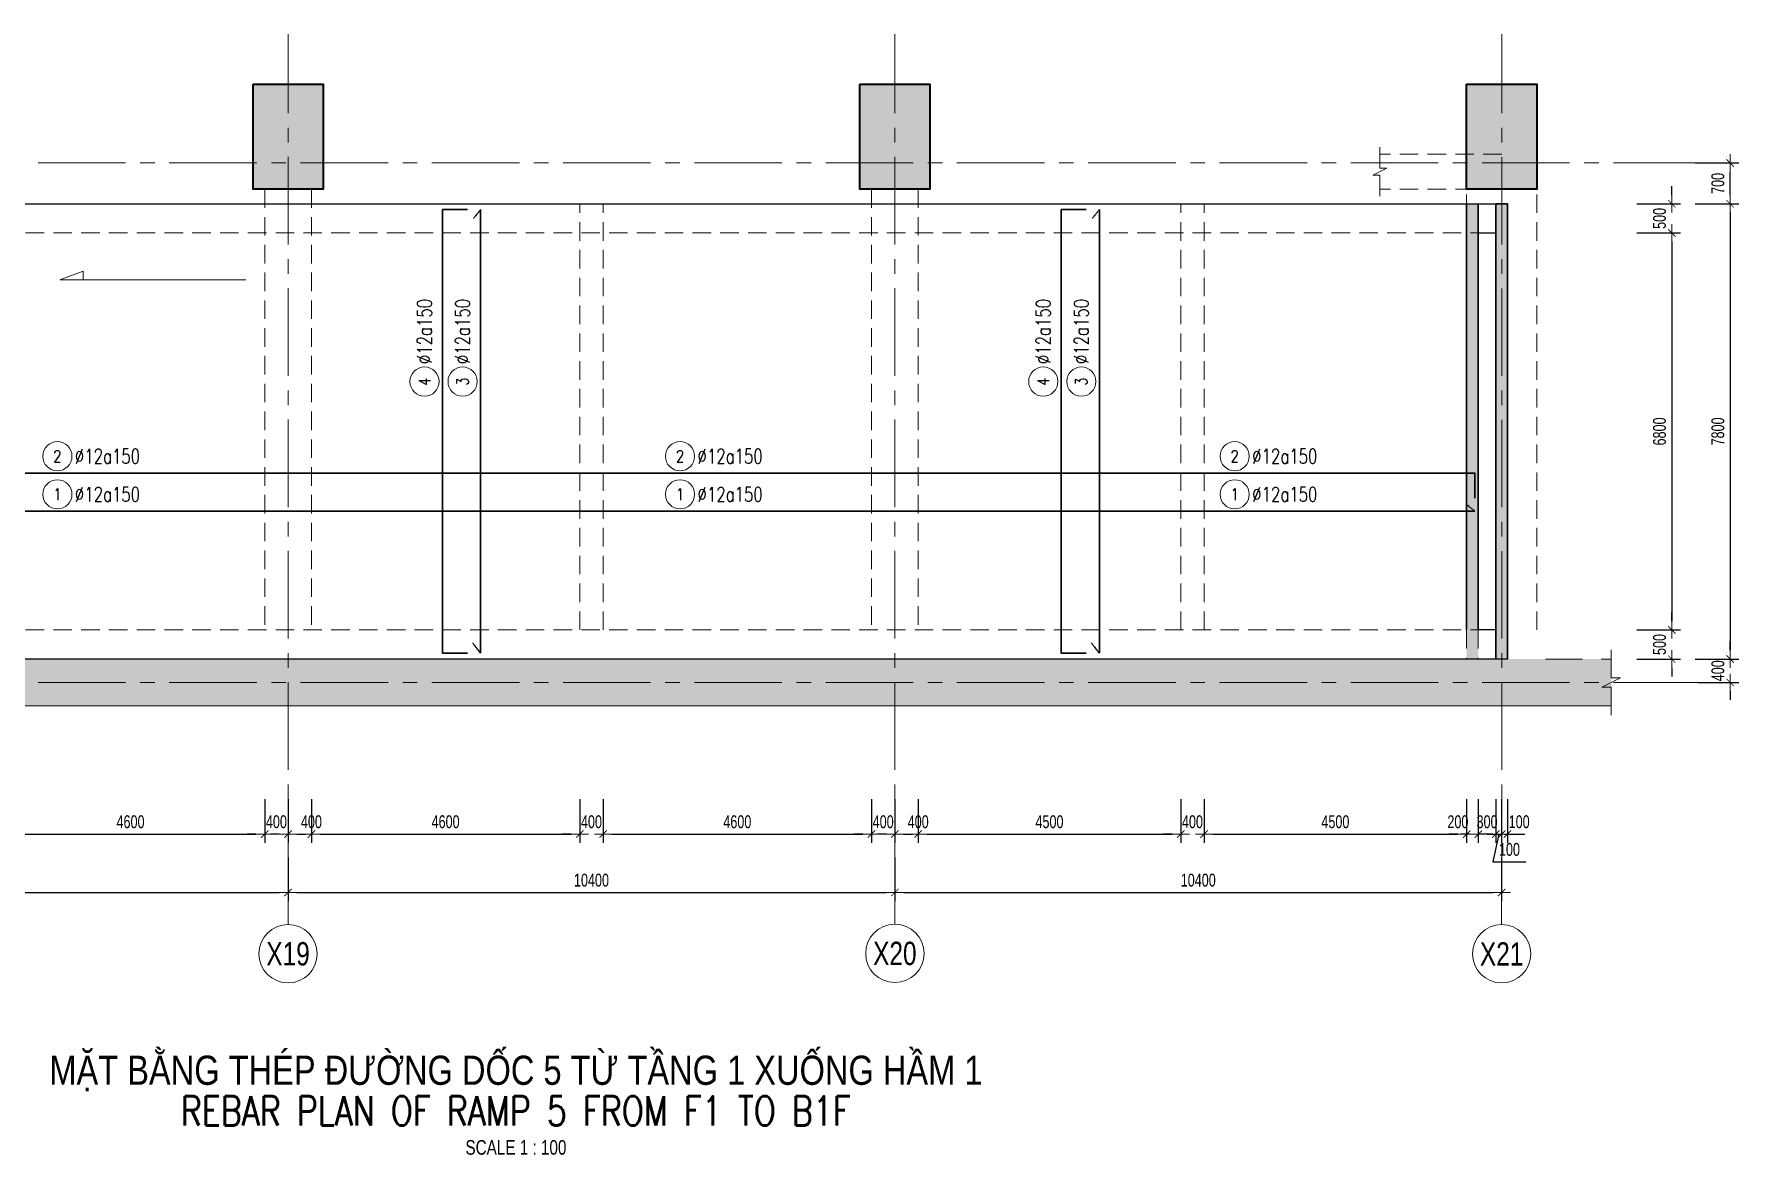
# Model space of a CAD drawing. Header units: millimetres. Extents: x -172050 to 1089997, y 452920 to 1051687.
# Drawn here: x 519257 to 548476, y 495119 to 514320 of the extents above; entities that cross this region are included whole.
import ezdxf
from ezdxf.enums import TextEntityAlignment as Align

# ---------------------------------------------------------------- set-up
doc = ezdxf.new("R2010")
doc.units = ezdxf.units.MM
doc.header["$MEASUREMENT"] = 0
for name, pattern in [('_DASH', [0.6, 0.4, -0.2]), ('CENTER2', [1.125, 0.75, -0.125, 0.125, -0.125]), ('HIDDEN2', [4.7625, 3.175, -1.5875]), ('POD_Grid$0$CENTER2', [1.125, 0.75, -0.125, 0.125, -0.125])]:
    doc.linetypes.add(name, pattern=pattern)
doc.layers.get('Defpoints').update_dxf_attribs({"color": 151, "lineweight": 9})
doc.layers.add('-L-A_OUTLINE', color=2, linetype='Continuous')
for name, color, linetype, lineweight in [('HT_1F$0$NDC_S-COLUMN', 4, 'Continuous', 40), ('HT_1F$0$NDC_S_HATCH COLUMN AND WALL', 251, 'Continuous', 13), ('kata_thep - H', 4, 'Continuous', 35), ('NDC_S_ANNO', 7, 'Continuous', 20), ('NDC_S_AXIS', 5, 'CENTER2', 13), ('NDC_S_BEAM', 3, 'HIDDEN2', 20), ('NDC_S_CONTINUOUS', 3, 'Continuous', 20), ('NDC_S_DIM', 1, 'Continuous', 15), ('NDC_S_ENG TITLE', 3, 'Continuous', 20), ('NDC_S_HATCH MATERIAL', 8, 'Continuous', 13), ('NDC_S_LEADER', 1, 'Continuous', 15), ('NDC_S_SYMBOL', 1, 'Continuous', 15), ('NDC_S_TEXT SYMBOL', 7, 'Continuous', 20), ('NDC_S_VN TEXT', 7, 'Continuous', 20), ('NDC_S_VN TITLE', 6, 'Continuous', 35), ('OF_Diaphram wall$0$NDC_S_WALL', 6, 'Continuous', 35), ('POD_Grid$0$NDC_S_AXIS', 5, 'POD_Grid$0$CENTER2', 13), ('Vach dung 1F$0$NDC_S_CONTINUOUS', 3, 'Continuous', 20)]:
    doc.layers.add(name, color=color, linetype=linetype, lineweight=lineweight)
doc.styles.add('NDC_ANNO', font='', dxfattribs={"width": 0.8})
doc.styles.add('NDC_DIM', font='', dxfattribs={"width": 0.75})
doc.styles.add('NDC_EN TXT', font='romans.shx', dxfattribs={"width": 0.8})
doc.styles.add('NDC_VIE TXT', font='arial.ttf', dxfattribs={"width": 0.8})
doc.styles.get('NDC_ANNO').set_extended_font_data('Dotum')
doc.styles.get('NDC_DIM').set_extended_font_data('Dotum')
doc.dimstyles.new('NDC_dim_100', dxfattribs={"dimscale": 100, "dimtxt": 2.2, "dimasz": 1.5, "dimexe": 1.5, "dimexo": 2.5, "dimgap": 1, "dimtad": 1, "dimdec": 0, "dimzin": 0, "dimdsep": 46, "dimtxsty": 'NDC_DIM', "dimblk": 'DIMMARK', "dimcen": 0.09, "dimdle": 1.2, "dimclrd": 1, "dimclre": 1, "dimclrt": 3, "dimadec": 0, "dimazin": 0, "dimtfac": 1, "dimtdec": 0, "dimtix": 1, "dimtofl": 0, "dimtmove": 0, "dimatfit": 3, "dimfxl": 6, "dimfxlon": 1, "dimtolj": 1, "dimtzin": 0, "dimarcsym": 0})

# ---------------------------------------------------------------- blocks, each defined once
blk = doc.blocks.new('DIMMARK')
at = {"layer": 'NDC_S_DIM', "color": 1}
blk.add_line((-1.5, 0), (1, 0), dxfattribs=at)
at = {"layer": 'NDC_S_DIM', "color": 2, "const_width": 0.1}
blk.add_lwpolyline([(-0.42, -0.42), (0.42, 0.42)], dxfattribs=at)
blk = doc.blocks.new('*D942')
at = {"layer": 'Defpoints', "color": 0, "transparency": 16777216}
for p in [(518610, 504113), (523210, 504113), (523210, 500615)]:
    blk.add_point(p, dxfattribs=at)
at = {"layer": 'NDC_S_DIM', "color": 1, "lineweight": -2, "transparency": 16777216}
for p, q in [((518610, 501215), (518610, 500465)), ((523210, 501215), (523210, 500465)), ((518760, 500615), (523060, 500615))]:
    blk.add_line(p, q, dxfattribs=at)
at = {"layer": 'NDC_S_DIM', "color": 1, "lineweight": -2, "transparency": 16777216, "xscale": 150, "yscale": 150, "zscale": 150, "rotation": 180}
blk.add_blockref('DIMMARK', (518610, 500615), dxfattribs=at)
at = {"layer": 'NDC_S_DIM', "color": 1, "lineweight": -2, "transparency": 16777216, "xscale": 150, "yscale": 150, "zscale": 150}
blk.add_blockref('DIMMARK', (523210, 500615), dxfattribs=at)
at = {"layer": 'NDC_S_DIM', "color": 3, "transparency": 16777216, "insert": (520910, 500825), "char_height": 220, "attachment_point": 5, "style": 'NDC_DIM'}
blk.add_mtext('\\A1;4600', dxfattribs=at)
blk = doc.blocks.new('*D943')
at = {"layer": 'Defpoints', "color": 0, "transparency": 16777216}
for p in [(523210, 504113), (523610, 504113), (523610, 500615)]:
    blk.add_point(p, dxfattribs=at)
at = {"layer": 'NDC_S_DIM', "color": 1, "lineweight": -2, "transparency": 16777216}
for p, q in [((523210, 501215), (523210, 500465)), ((523610, 501215), (523610, 500465)), ((523060, 500615), (522910, 500615)), ((523760, 500615), (523910, 500615))]:
    blk.add_line(p, q, dxfattribs=at)
at = {"layer": 'NDC_S_DIM', "color": 1, "lineweight": -2, "transparency": 16777216, "xscale": 150, "yscale": 150, "zscale": 150}
blk.add_blockref('DIMMARK', (523210, 500615), dxfattribs=at)
at = {"layer": 'NDC_S_DIM', "color": 1, "lineweight": -2, "transparency": 16777216, "xscale": 150, "yscale": 150, "zscale": 150, "rotation": 180}
blk.add_blockref('DIMMARK', (523610, 500615), dxfattribs=at)
at = {"layer": 'NDC_S_DIM', "color": 3, "transparency": 16777216, "insert": (523410, 500825), "char_height": 220, "attachment_point": 5, "style": 'NDC_DIM'}
blk.add_mtext('\\A1;400', dxfattribs=at)
blk = doc.blocks.new('*D944')
at = {"layer": 'Defpoints', "color": 0, "transparency": 16777216}
for p in [(523610, 504113), (524010, 504113), (524010, 500615)]:
    blk.add_point(p, dxfattribs=at)
at = {"layer": 'NDC_S_DIM', "color": 1, "lineweight": -2, "transparency": 16777216}
for p, q in [((523610, 501215), (523610, 500465)), ((524010, 501215), (524010, 500465)), ((523460, 500615), (523310, 500615)), ((524160, 500615), (524310, 500615))]:
    blk.add_line(p, q, dxfattribs=at)
at = {"layer": 'NDC_S_DIM', "color": 1, "lineweight": -2, "transparency": 16777216, "xscale": 150, "yscale": 150, "zscale": 150}
blk.add_blockref('DIMMARK', (523610, 500615), dxfattribs=at)
at = {"layer": 'NDC_S_DIM', "color": 1, "lineweight": -2, "transparency": 16777216, "xscale": 150, "yscale": 150, "zscale": 150, "rotation": 180}
blk.add_blockref('DIMMARK', (524010, 500615), dxfattribs=at)
at = {"layer": 'NDC_S_DIM', "color": 3, "transparency": 16777216, "insert": (524010, 500825), "char_height": 220, "attachment_point": 5, "style": 'NDC_DIM'}
blk.add_mtext('\\A1;400', dxfattribs=at)
blk = doc.blocks.new('*D945')
at = {"layer": 'Defpoints', "color": 0, "transparency": 16777216}
for p in [(524010, 504113), (528610, 504113), (528610, 500615)]:
    blk.add_point(p, dxfattribs=at)
at = {"layer": 'NDC_S_DIM', "color": 1, "lineweight": -2, "transparency": 16777216}
for p, q in [((524010, 501215), (524010, 500465)), ((528610, 501215), (528610, 500465)), ((524160, 500615), (528460, 500615))]:
    blk.add_line(p, q, dxfattribs=at)
at = {"layer": 'NDC_S_DIM', "color": 1, "lineweight": -2, "transparency": 16777216, "xscale": 150, "yscale": 150, "zscale": 150, "rotation": 180}
blk.add_blockref('DIMMARK', (524010, 500615), dxfattribs=at)
at = {"layer": 'NDC_S_DIM', "color": 1, "lineweight": -2, "transparency": 16777216, "xscale": 150, "yscale": 150, "zscale": 150}
blk.add_blockref('DIMMARK', (528610, 500615), dxfattribs=at)
at = {"layer": 'NDC_S_DIM', "color": 3, "transparency": 16777216, "insert": (526310, 500825), "char_height": 220, "attachment_point": 5, "style": 'NDC_DIM'}
blk.add_mtext('\\A1;4600', dxfattribs=at)
blk = doc.blocks.new('*D946')
at = {"layer": 'Defpoints', "color": 0, "transparency": 16777216}
for p in [(528610, 504113), (529010, 504113), (529010, 500615)]:
    blk.add_point(p, dxfattribs=at)
at = {"layer": 'NDC_S_DIM', "color": 1, "lineweight": -2, "transparency": 16777216}
for p, q in [((528610, 501215), (528610, 500465)), ((529010, 501215), (529010, 500465)), ((528460, 500615), (528310, 500615)), ((529160, 500615), (529310, 500615))]:
    blk.add_line(p, q, dxfattribs=at)
at = {"layer": 'NDC_S_DIM', "color": 1, "lineweight": -2, "transparency": 16777216, "xscale": 150, "yscale": 150, "zscale": 150}
blk.add_blockref('DIMMARK', (528610, 500615), dxfattribs=at)
at = {"layer": 'NDC_S_DIM', "color": 1, "lineweight": -2, "transparency": 16777216, "xscale": 150, "yscale": 150, "zscale": 150, "rotation": 180}
blk.add_blockref('DIMMARK', (529010, 500615), dxfattribs=at)
at = {"layer": 'NDC_S_DIM', "color": 3, "transparency": 16777216, "insert": (528810, 500825), "char_height": 220, "attachment_point": 5, "style": 'NDC_DIM'}
blk.add_mtext('\\A1;400', dxfattribs=at)
blk = doc.blocks.new('*D947')
at = {"layer": 'Defpoints', "color": 0, "transparency": 16777216}
for p in [(529010, 504113), (533610, 504113), (533610, 500615)]:
    blk.add_point(p, dxfattribs=at)
at = {"layer": 'NDC_S_DIM', "color": 1, "lineweight": -2, "transparency": 16777216}
for p, q in [((529010, 501215), (529010, 500465)), ((533610, 501215), (533610, 500465)), ((529160, 500615), (533460, 500615))]:
    blk.add_line(p, q, dxfattribs=at)
at = {"layer": 'NDC_S_DIM', "color": 1, "lineweight": -2, "transparency": 16777216, "xscale": 150, "yscale": 150, "zscale": 150, "rotation": 180}
blk.add_blockref('DIMMARK', (529010, 500615), dxfattribs=at)
at = {"layer": 'NDC_S_DIM', "color": 1, "lineweight": -2, "transparency": 16777216, "xscale": 150, "yscale": 150, "zscale": 150}
blk.add_blockref('DIMMARK', (533610, 500615), dxfattribs=at)
at = {"layer": 'NDC_S_DIM', "color": 3, "transparency": 16777216, "insert": (531310, 500825), "char_height": 220, "attachment_point": 5, "style": 'NDC_DIM'}
blk.add_mtext('\\A1;4600', dxfattribs=at)
blk = doc.blocks.new('*D948')
at = {"layer": 'Defpoints', "color": 0, "transparency": 16777216}
for p in [(533610, 504113), (534010, 504117), (534010, 500615)]:
    blk.add_point(p, dxfattribs=at)
at = {"layer": 'NDC_S_DIM', "color": 1, "lineweight": -2, "transparency": 16777216}
for p, q in [((533610, 501215), (533610, 500465)), ((534010, 501215), (534010, 500465)), ((533460, 500615), (533310, 500615)), ((534160, 500615), (534310, 500615))]:
    blk.add_line(p, q, dxfattribs=at)
at = {"layer": 'NDC_S_DIM', "color": 1, "lineweight": -2, "transparency": 16777216, "xscale": 150, "yscale": 150, "zscale": 150}
blk.add_blockref('DIMMARK', (533610, 500615), dxfattribs=at)
at = {"layer": 'NDC_S_DIM', "color": 1, "lineweight": -2, "transparency": 16777216, "xscale": 150, "yscale": 150, "zscale": 150, "rotation": 180}
blk.add_blockref('DIMMARK', (534010, 500615), dxfattribs=at)
at = {"layer": 'NDC_S_DIM', "color": 3, "transparency": 16777216, "insert": (533810, 500825), "char_height": 220, "attachment_point": 5, "style": 'NDC_DIM'}
blk.add_mtext('\\A1;400', dxfattribs=at)
blk = doc.blocks.new('*D949')
at = {"layer": 'Defpoints', "color": 0, "transparency": 16777216}
for p in [(534010, 504117), (534410, 504113), (534410, 500615)]:
    blk.add_point(p, dxfattribs=at)
at = {"layer": 'NDC_S_DIM', "color": 1, "lineweight": -2, "transparency": 16777216}
for p, q in [((534010, 501215), (534010, 500465)), ((534410, 501215), (534410, 500465)), ((533860, 500615), (533710, 500615)), ((534560, 500615), (534710, 500615))]:
    blk.add_line(p, q, dxfattribs=at)
at = {"layer": 'NDC_S_DIM', "color": 1, "lineweight": -2, "transparency": 16777216, "xscale": 150, "yscale": 150, "zscale": 150}
blk.add_blockref('DIMMARK', (534010, 500615), dxfattribs=at)
at = {"layer": 'NDC_S_DIM', "color": 1, "lineweight": -2, "transparency": 16777216, "xscale": 150, "yscale": 150, "zscale": 150, "rotation": 180}
blk.add_blockref('DIMMARK', (534410, 500615), dxfattribs=at)
at = {"layer": 'NDC_S_DIM', "color": 3, "transparency": 16777216, "insert": (534410, 500825), "char_height": 220, "attachment_point": 5, "style": 'NDC_DIM'}
blk.add_mtext('\\A1;400', dxfattribs=at)
blk = doc.blocks.new('*D950')
at = {"layer": 'Defpoints', "color": 0, "transparency": 16777216}
for p in [(534410, 504113), (538910, 504113), (538910, 500615)]:
    blk.add_point(p, dxfattribs=at)
at = {"layer": 'NDC_S_DIM', "color": 1, "lineweight": -2, "transparency": 16777216}
for p, q in [((534410, 501215), (534410, 500465)), ((538910, 501215), (538910, 500465)), ((534560, 500615), (538760, 500615))]:
    blk.add_line(p, q, dxfattribs=at)
at = {"layer": 'NDC_S_DIM', "color": 1, "lineweight": -2, "transparency": 16777216, "xscale": 150, "yscale": 150, "zscale": 150, "rotation": 180}
blk.add_blockref('DIMMARK', (534410, 500615), dxfattribs=at)
at = {"layer": 'NDC_S_DIM', "color": 1, "lineweight": -2, "transparency": 16777216, "xscale": 150, "yscale": 150, "zscale": 150}
blk.add_blockref('DIMMARK', (538910, 500615), dxfattribs=at)
at = {"layer": 'NDC_S_DIM', "color": 3, "transparency": 16777216, "insert": (536660, 500825), "char_height": 220, "attachment_point": 5, "style": 'NDC_DIM'}
blk.add_mtext('\\A1;4500', dxfattribs=at)
blk = doc.blocks.new('*D951')
at = {"layer": 'Defpoints', "color": 0, "transparency": 16777216}
for p in [(538910, 504113), (539310, 504113), (539310, 500615)]:
    blk.add_point(p, dxfattribs=at)
at = {"layer": 'NDC_S_DIM', "color": 1, "lineweight": -2, "transparency": 16777216}
for p, q in [((538910, 501215), (538910, 500465)), ((539310, 501215), (539310, 500465)), ((538760, 500615), (538610, 500615)), ((539460, 500615), (539610, 500615))]:
    blk.add_line(p, q, dxfattribs=at)
at = {"layer": 'NDC_S_DIM', "color": 1, "lineweight": -2, "transparency": 16777216, "xscale": 150, "yscale": 150, "zscale": 150}
blk.add_blockref('DIMMARK', (538910, 500615), dxfattribs=at)
at = {"layer": 'NDC_S_DIM', "color": 1, "lineweight": -2, "transparency": 16777216, "xscale": 150, "yscale": 150, "zscale": 150, "rotation": 180}
blk.add_blockref('DIMMARK', (539310, 500615), dxfattribs=at)
at = {"layer": 'NDC_S_DIM', "color": 3, "transparency": 16777216, "insert": (539110, 500825), "char_height": 220, "attachment_point": 5, "style": 'NDC_DIM'}
blk.add_mtext('\\A1;400', dxfattribs=at)
blk = doc.blocks.new('*D953')
at = {"layer": 'Defpoints', "color": 0, "transparency": 16777216}
for p in [(513210, 503137), (523610, 502540), (523610, 499615)]:
    blk.add_point(p, dxfattribs=at)
at = {"layer": 'NDC_S_DIM', "color": 1, "lineweight": -2, "transparency": 16777216}
for p, q in [((513210, 500215), (513210, 499465)), ((523610, 500215), (523610, 499465)), ((513360, 499615), (523460, 499615))]:
    blk.add_line(p, q, dxfattribs=at)
at = {"layer": 'NDC_S_DIM', "color": 1, "lineweight": -2, "transparency": 16777216, "xscale": 150, "yscale": 150, "zscale": 150, "rotation": 180}
blk.add_blockref('DIMMARK', (513210, 499615), dxfattribs=at)
at = {"layer": 'NDC_S_DIM', "color": 1, "lineweight": -2, "transparency": 16777216, "xscale": 150, "yscale": 150, "zscale": 150}
blk.add_blockref('DIMMARK', (523610, 499615), dxfattribs=at)
at = {"layer": 'NDC_S_DIM', "color": 3, "transparency": 16777216, "insert": (518410, 499825), "char_height": 220, "attachment_point": 5, "style": 'NDC_DIM'}
blk.add_mtext('\\A1;10400', dxfattribs=at)
blk = doc.blocks.new('*D954')
at = {"layer": 'Defpoints', "color": 0, "transparency": 16777216}
for p in [(523610, 502540), (534010, 502540), (534010, 499615)]:
    blk.add_point(p, dxfattribs=at)
at = {"layer": 'NDC_S_DIM', "color": 1, "lineweight": -2, "transparency": 16777216}
for p, q in [((523610, 500215), (523610, 499465)), ((534010, 500215), (534010, 499465)), ((523760, 499615), (533860, 499615))]:
    blk.add_line(p, q, dxfattribs=at)
at = {"layer": 'NDC_S_DIM', "color": 1, "lineweight": -2, "transparency": 16777216, "xscale": 150, "yscale": 150, "zscale": 150, "rotation": 180}
blk.add_blockref('DIMMARK', (523610, 499615), dxfattribs=at)
at = {"layer": 'NDC_S_DIM', "color": 1, "lineweight": -2, "transparency": 16777216, "xscale": 150, "yscale": 150, "zscale": 150}
blk.add_blockref('DIMMARK', (534010, 499615), dxfattribs=at)
at = {"layer": 'NDC_S_DIM', "color": 3, "transparency": 16777216, "insert": (528810, 499825), "char_height": 220, "attachment_point": 5, "style": 'NDC_DIM'}
blk.add_mtext('\\A1;10400', dxfattribs=at)
blk = doc.blocks.new('*D955')
at = {"layer": 'Defpoints', "color": 0, "transparency": 16777216}
for p in [(544410, 503213), (534010, 502540), (544410, 499615)]:
    blk.add_point(p, dxfattribs=at)
at = {"layer": 'NDC_S_DIM', "color": 1, "lineweight": -2, "transparency": 16777216}
for p, q in [((534010, 500215), (534010, 499465)), ((544410, 500215), (544410, 499465)), ((534160, 499615), (544260, 499615))]:
    blk.add_line(p, q, dxfattribs=at)
at = {"layer": 'NDC_S_DIM', "color": 1, "lineweight": -2, "transparency": 16777216, "xscale": 150, "yscale": 150, "zscale": 150, "rotation": 180}
blk.add_blockref('DIMMARK', (534010, 499615), dxfattribs=at)
at = {"layer": 'NDC_S_DIM', "color": 1, "lineweight": -2, "transparency": 16777216, "xscale": 150, "yscale": 150, "zscale": 150}
blk.add_blockref('DIMMARK', (544410, 499615), dxfattribs=at)
at = {"layer": 'NDC_S_DIM', "color": 3, "transparency": 16777216, "insert": (539210, 499825), "char_height": 220, "attachment_point": 5, "style": 'NDC_DIM'}
blk.add_mtext('\\A1;10400', dxfattribs=at)
blk = doc.blocks.new('*U165')
at = {"layer": 'NDC_S_SYMBOL'}
blk.add_line((0, 5), (0, 9), dxfattribs=at)
blk.add_circle((0, 0), 5, dxfattribs=at)
at = {"layer": 'NDC_S_TEXT SYMBOL', "color": 7, "style": 'NDC_ANNO', "width": 0.8}
blk.add_attdef('GRID', text='', height=4, dxfattribs=at).set_placement((0, 0), align=Align.MIDDLE)
blk = doc.blocks.new('*D956')
at = {"layer": 'Defpoints', "color": 0, "transparency": 16777216}
for p in [(543251, 511413), (543338, 510913), (547326, 510913)]:
    blk.add_point(p, dxfattribs=at)
at = {"layer": 'NDC_S_DIM', "color": 1, "lineweight": -2, "transparency": 16777216}
for p, q in [((547326, 511563), (547326, 511713)), ((546726, 511413), (547476, 511413)), ((546726, 510913), (547476, 510913)), ((547326, 510763), (547326, 510613))]:
    blk.add_line(p, q, dxfattribs=at)
at = {"layer": 'NDC_S_DIM', "color": 1, "lineweight": -2, "transparency": 16777216, "xscale": 150, "yscale": 150, "zscale": 150}
for p, rotation in [((547326, 511413), 270), ((547326, 510913), 90)]:
    blk.add_blockref('DIMMARK', p, dxfattribs=dict(at, rotation=rotation))
at = {"layer": 'NDC_S_DIM', "color": 3, "transparency": 16777216, "insert": (547116, 511163), "char_height": 220, "attachment_point": 5, "rotation": 90, "style": 'NDC_DIM'}
blk.add_mtext('\\A1;500', dxfattribs=at)
blk = doc.blocks.new('*D957')
at = {"layer": 'Defpoints', "color": 0, "transparency": 16777216}
for p in [(543338, 510913), (543338, 504113), (547326, 504113)]:
    blk.add_point(p, dxfattribs=at)
at = {"layer": 'NDC_S_DIM', "color": 1, "lineweight": -2, "transparency": 16777216}
for p, q in [((546726, 510913), (547476, 510913)), ((547326, 510763), (547326, 504263)), ((546726, 504113), (547476, 504113))]:
    blk.add_line(p, q, dxfattribs=at)
at = {"layer": 'NDC_S_DIM', "color": 1, "lineweight": -2, "transparency": 16777216, "xscale": 150, "yscale": 150, "zscale": 150}
for p, rotation in [((547326, 510913), 90), ((547326, 504113), 270)]:
    blk.add_blockref('DIMMARK', p, dxfattribs=dict(at, rotation=rotation))
at = {"layer": 'NDC_S_DIM', "color": 3, "transparency": 16777216, "insert": (547116, 507513), "char_height": 220, "attachment_point": 5, "rotation": 90, "style": 'NDC_DIM'}
blk.add_mtext('\\A1;6800', dxfattribs=at)
blk = doc.blocks.new('*D958')
at = {"layer": 'Defpoints', "color": 0, "transparency": 16777216}
for p in [(543338, 504113), (543338, 503613), (547326, 503613)]:
    blk.add_point(p, dxfattribs=at)
at = {"layer": 'NDC_S_DIM', "color": 1, "lineweight": -2, "transparency": 16777216}
for p, q in [((547326, 504263), (547326, 504413)), ((546726, 504113), (547476, 504113)), ((546726, 503613), (547476, 503613)), ((547326, 503463), (547326, 503313))]:
    blk.add_line(p, q, dxfattribs=at)
at = {"layer": 'NDC_S_DIM', "color": 1, "lineweight": -2, "transparency": 16777216, "xscale": 150, "yscale": 150, "zscale": 150}
for p, rotation in [((547326, 504113), 270), ((547326, 503613), 90)]:
    blk.add_blockref('DIMMARK', p, dxfattribs=dict(at, rotation=rotation))
at = {"layer": 'NDC_S_DIM', "color": 3, "transparency": 16777216, "insert": (547116, 503863), "char_height": 220, "attachment_point": 5, "rotation": 90, "style": 'NDC_DIM'}
blk.add_mtext('\\A1;500', dxfattribs=at)
blk = doc.blocks.new('*D959')
at = {"layer": 'Defpoints', "color": 0, "transparency": 16777216}
for p in [(543338, 511413), (543338, 503613), (548326, 503613)]:
    blk.add_point(p, dxfattribs=at)
at = {"layer": 'NDC_S_DIM', "color": 1, "lineweight": -2, "transparency": 16777216}
for p, q in [((547726, 511413), (548476, 511413)), ((548326, 511263), (548326, 503763)), ((547726, 503613), (548476, 503613))]:
    blk.add_line(p, q, dxfattribs=at)
at = {"layer": 'NDC_S_DIM', "color": 1, "lineweight": -2, "transparency": 16777216, "xscale": 150, "yscale": 150, "zscale": 150}
for p, rotation in [((548326, 511413), 90), ((548326, 503613), 270)]:
    blk.add_blockref('DIMMARK', p, dxfattribs=dict(at, rotation=rotation))
at = {"layer": 'NDC_S_DIM', "color": 3, "transparency": 16777216, "insert": (548116, 507513), "char_height": 220, "attachment_point": 5, "rotation": 90, "style": 'NDC_DIM'}
blk.add_mtext('\\A1;7800', dxfattribs=at)
blk = doc.blocks.new('*D964')
at = {"layer": 'Defpoints', "color": 0, "transparency": 16777216}
for p in [(547231, 512113), (548326, 512113), (543338, 511413)]:
    blk.add_point(p, dxfattribs=at)
at = {"layer": 'NDC_S_DIM', "color": 1, "lineweight": -2, "transparency": 16777216}
for p, q in [((547726, 512113), (548476, 512113)), ((548326, 511563), (548326, 511963)), ((547726, 511413), (548476, 511413))]:
    blk.add_line(p, q, dxfattribs=at)
at = {"layer": 'NDC_S_DIM', "color": 1, "lineweight": -2, "transparency": 16777216, "xscale": 150, "yscale": 150, "zscale": 150}
for p, rotation in [((548326, 512113), 90), ((548326, 511413), 270)]:
    blk.add_blockref('DIMMARK', p, dxfattribs=dict(at, rotation=rotation))
at = {"layer": 'NDC_S_DIM', "color": 3, "transparency": 16777216, "insert": (548116, 511763), "char_height": 220, "attachment_point": 5, "rotation": 90, "style": 'NDC_DIM'}
blk.add_mtext('\\A1;700', dxfattribs=at)
blk = doc.blocks.new('*D965')
at = {"layer": 'Defpoints', "color": 0, "transparency": 16777216}
for p in [(543338, 503613), (547529, 503213), (548326, 503213)]:
    blk.add_point(p, dxfattribs=at)
at = {"layer": 'NDC_S_DIM', "color": 1, "lineweight": -2, "transparency": 16777216}
for p, q in [((548326, 503763), (548326, 503913)), ((547726, 503613), (548476, 503613)), ((547779, 503213), (548476, 503213)), ((548326, 503063), (548326, 502913))]:
    blk.add_line(p, q, dxfattribs=at)
at = {"layer": 'NDC_S_DIM', "color": 1, "lineweight": -2, "transparency": 16777216, "xscale": 150, "yscale": 150, "zscale": 150}
for p, rotation in [((548326, 503613), 270), ((548326, 503213), 90)]:
    blk.add_blockref('DIMMARK', p, dxfattribs=dict(at, rotation=rotation))
at = {"layer": 'NDC_S_DIM', "color": 3, "transparency": 16777216, "insert": (548116, 503413), "char_height": 220, "attachment_point": 5, "rotation": 90, "style": 'NDC_DIM'}
blk.add_mtext('\\A1;400', dxfattribs=at)
blk = doc.blocks.new('HT_1F$0$cot')
at = {"layer": 'HT_1F$0$NDC_S_HATCH COLUMN AND WALL', "ltscale": 0.005}
h = blk.add_hatch(color=256, dxfattribs=at)
h.dxf.hatch_style = 1
h.paths.add_polyline_path([(-0.5, 0.5), (0.5, 0.5), (0.5, -0.5), (-0.5, -0.5)])
at = {"layer": 'HT_1F$0$NDC_S-COLUMN', "ltscale": 0.005}
blk.add_lwpolyline([(-0.5, 0.5), (0.5, 0.5), (0.5, -0.5), (-0.5, -0.5)], close=True, dxfattribs=at)
blk = doc.blocks.new('ram1')
at = {"layer": 'NDC_S_HATCH MATERIAL', "ltscale": 100}
h = blk.add_hatch(dxfattribs=at)
h.set_pattern_fill('BT-01', color=252, scale=30, style=0, pattern_type=2)
h.set_pattern_definition([(50, (-261754.3, 1177.81), (215.178055, -18.82564), [22.5, -247.5]), (355, (-261754.3, 1177.81), (-41.6254, 225.65764), [18, -198]), (100.4514, (-261736.38, 1176.25), (173.552815, 206.83186), [19.12206, -210.342634]), (46.1842, (-261754.3, 1237.81), (320.17231, -49.6557), [33.75, -371.25]), (96.6356, (-261727.63, 1233.68), (280.39881, 292.23536), [28.68309, -315.5139]), (351.1842, (-261754.3, 1237.8), (280.39858, 292.23558), [27, -297]), (21, (-261724.3, 1222.81), (179.072116, -120.785667), [22.5, -247.5]), (326, (-261724.3, 1222.81), (72.9946, 217.545014), [18, -198]), (71.4514, (-261709.39, 1212.75), (252.06679, 96.75915), [19.12206, -210.342634]), (37.5, (-261754.31, 1177.814), (3.647957, 99.868156), [0, -195.6, 0, -201, 0, -198.75]), (7.5, (-261754.31, 1177.81), (78.920861, 118.323514), [0, -114.6, 0, -191.1, 0, -75.75]), (327.5, (-261821.21, 1177.814), (160.146731, -6.7664615), [0, -75, 0, -234, 0, -310.5]), (317.5, (-261851.21, 1177.81), (174.95585, 30.031495), [0, -97.5, 0, -155.4, 0, -220.5]), (45, (-261754.31, 1177.81), (-90.156115, 90.156115), []), (45, (-261754.31, 1214.56), (-90.156115, 90.156115), [])])
h.paths.add_polyline_path([(198281, 532547), (198281, 533047), (198081, 533047), (198081, 532547), (198081, 525747), (198081, 525247), (198281, 525247), (198281, 525747)])
h = blk.add_hatch(dxfattribs=at)
h.set_pattern_fill('BT-01', color=252, scale=30, style=0, pattern_type=2)
h.set_pattern_definition([(50, (-261254.3, 1177.81), (215.178055, -18.82564), [22.5, -247.5]), (355, (-261254.3, 1177.81), (-41.6254, 225.65764), [18, -198]), (100.4514, (-261236.38, 1176.25), (173.552815, 206.83186), [19.12206, -210.342634]), (46.1842, (-261254.3, 1237.81), (320.17231, -49.6557), [33.75, -371.25]), (96.6356, (-261227.63, 1233.68), (280.39881, 292.23536), [28.68309, -315.5139]), (351.1842, (-261254.3, 1237.8), (280.39858, 292.23558), [27, -297]), (21, (-261224.3, 1222.81), (179.072116, -120.785667), [22.5, -247.5]), (326, (-261224.3, 1222.81), (72.9946, 217.545014), [18, -198]), (71.4514, (-261209.39, 1212.75), (252.06679, 96.75915), [19.12206, -210.342634]), (37.5, (-261254.31, 1177.814), (3.647957, 99.868156), [0, -195.6, 0, -201, 0, -198.75]), (7.5, (-261254.31, 1177.81), (78.920861, 118.323514), [0, -114.6, 0, -191.1, 0, -75.75]), (327.5, (-261321.21, 1177.814), (160.146731, -6.7664615), [0, -75, 0, -234, 0, -310.5]), (317.5, (-261351.21, 1177.81), (174.95585, 30.031495), [0, -97.5, 0, -155.4, 0, -220.5]), (45, (-261254.31, 1177.81), (-90.156115, 90.156115), []), (45, (-261254.31, 1214.56), (-90.156115, 90.156115), [])])
h.paths.add_polyline_path([(198781, 532547), (198781, 533047), (198581, 533047), (198581, 532547), (198581, 525747), (198581, 525247), (198781, 525247), (198781, 525747)])
at = {"layer": 'NDC_S_HATCH MATERIAL'}
h = blk.add_hatch(dxfattribs=at)
h.set_pattern_fill('BT-01', color=252, scale=30, style=0, pattern_type=2)
h.set_pattern_definition([(50, (-739829.33, 657260.06), (215.178055, -18.82564), [22.5, -247.5]), (355, (-739829.33, 657260.06), (-41.6254, 225.65764), [18, -198]), (100.4514, (-739811.4, 657258.5), (173.552815, 206.831863), [19.122057, -210.342634]), (46.1842, (-739829.33, 657320.06), (320.172315, -49.655704), [33.75, -371.25]), (96.6356, (-739802.65, 657315.92), (280.39881, 292.23536), [28.68309, -315.5139]), (351.1842, (-739829.33, 657320.06), (280.39858, 292.23558), [27, -297]), (21, (-739799.33, 657305.06), (179.072116, -120.785667), [22.5, -247.5]), (326, (-739799.33, 657305.06), (72.9946, 217.545014), [18, -198]), (71.4514, (-739784.4, 657295), (252.06679, 96.75915), [19.122057, -210.342634]), (37.5, (-739829.33, 657260.06), (3.6479566, 99.868156), [0, -195.6, 0, -201, 0, -198.75]), (7.5, (-739829.33, 657260.06), (78.920861, 118.323514), [0, -114.6, 0, -191.1, 0, -75.75]), (327.5, (-739896.23, 657260.06), (160.146731, -6.7664615), [0, -75, 0, -234, 0, -310.5]), (317.5, (-739926.23, 657260.06), (174.95585, 30.031495), [0, -97.5, 0, -155.4, 0, -220.5]), (45, (-739829.33, 657260.06), (-90.156115, 90.156115), []), (45, (-739829.33, 657296.81), (-90.156115, 90.156115), [])])
h.paths.add_polyline_path([(162505, 524767), (162505, 524447), (200559, 524447), (200559, 525247), (162505, 525247), (162505, 524927), (162665, 524927), (162345, 524767)])
at = {"layer": '-L-A_OUTLINE'}
for points in [[(163382, 533047), (198782, 533047), (198782, 525247), (163382, 525247)], [(198282, 532547), (198582, 532547), (198582, 525747), (198282, 525747)]]:
    blk.add_lwpolyline(points, close=True, dxfattribs=at)
at = {"layer": 'NDC_S_BEAM', "ltscale": 100}
for p, q in [((198682, 533897), (196594, 533897)), ((177482, 533297), (177482, 525747)), ((178282, 533297), (178282, 525747)), ((187882, 533297), (187882, 525747)), ((188682, 533297), (188682, 525747)), ((198682, 533297), (196594, 533297)), ((198082, 525747), (198082, 533297)), ((199282, 525747), (199282, 533297)), ((163382, 533047), (198582, 533047)), ((182882, 525747), (182882, 533047)), ((183282, 525747), (183282, 533047)), ((193182, 525747), (193182, 533047)), ((193582, 525747), (193582, 533047)), ((198082, 532547), (198082, 533047)), ((198282, 532547), (198282, 533047)), ((163382, 532547), (198582, 532547)), ((163382, 525747), (198582, 525747)), ((198082, 525747), (198082, 525247)), ((198282, 525747), (198282, 525247)), ((163382, 525247), (198582, 525247))]:
    blk.add_line(p, q, dxfattribs=at)
at = {"layer": 'NDC_S_BEAM', "ltscale": 200}
blk.add_line((199432, 525247), (200559, 525247), dxfattribs=at)
at = {"layer": 'NDC_S_CONTINUOUS', "ltscale": 200}
blk.add_line((162505, 525247), (177332, 525247), dxfattribs=at)
at = {"layer": 'NDC_S_LEADER'}
for points in [[(196594, 533177), (196594, 533537), (196474, 533537), (196714, 533657), (196594, 533657), (196594, 534017)], [(200559, 525407), (200559, 524927), (200719, 524927), (200399, 524767), (200559, 524767), (200559, 524287)]]:
    blk.add_lwpolyline(points, dxfattribs=at)
at = {"layer": 'OF_Diaphram wall$0$NDC_S_WALL', "ltscale": 200}
for p, q in [((198082, 525747), (198082, 533047)), ((198282, 525747), (198282, 533047)), ((198582, 525247), (198582, 533047)), ((198582, 533047), (198782, 533047)), ((198782, 525247), (198782, 533047))]:
    blk.add_line(p, q, dxfattribs=at)
at = {"layer": 'POD_Grid$0$NDC_S_AXIS', "ltscale": 2000}
for p, q in [((177882, 521099), (177882, 535954)), ((188282, 521099), (188282, 535954)), ((198682, 521098), (198682, 535954)), ((160096, 533747), (202713, 533747)), ((160096, 524847), (202717, 524847))]:
    blk.add_line(p, q, dxfattribs=at)
at = {"layer": 'Vach dung 1F$0$NDC_S_CONTINUOUS', "ltscale": 200}
blk.add_lwpolyline([(200559, 524447), (162505, 524447)], dxfattribs=at)
at = {"xscale": 1200, "yscale": 1800}
for p in [(177882, 534197), (188282, 534197), (198682, 534197)]:
    blk.add_blockref('HT_1F$0$cot', p, dxfattribs=at)
blk = doc.blocks.new('*U222')
blk.add_circle((-2.5, 0), 2.5)
at = {"layer": 'NDC_S_VN TEXT', "color": 7, "style": 'NDC_EN TXT', "width": 0.8}
blk.add_attdef('SH2', text='', height=2, dxfattribs=at).set_placement((-2.5, 0), align=Align.MIDDLE)
at = {"layer": 'NDC_S_VN TEXT', "color": 3, "style": 'NDC_EN TXT', "width": 0.75}
blk.add_attdef('DKKC1', (0.5, -1.25), '', height=2.5, dxfattribs=at)
blk = doc.blocks.new('Drawing name_symbol')
at = {"layer": 'NDC_S_ENG TITLE', "style": 'NDC_EN TXT', "width": 0.8}
blk.add_attdef('SECTDET1', text='', height=5, dxfattribs=at).set_placement((0, 1.01), align=Align.CENTER)
at = {"layer": 'NDC_S_TEXT SYMBOL', "lineweight": 25, "style": 'NDC_ANNO', "width": 0.8}
blk.add_attdef('SSCALE', text='', height=2.5, dxfattribs=at).set_placement((0, -4), align=Align.CENTER)
at = {"layer": 'NDC_S_VN TITLE', "style": 'NDC_VIE TXT', "width": 0.8}
blk.add_attdef('SECTDET2', text='', height=5, dxfattribs=at).set_placement((0, 7.97), align=Align.CENTER)
blk = doc.blocks.new('*D1096')
at = {"layer": 'Defpoints', "color": 0, "ltscale": 100, "transparency": 16777216}
for p in [(539310, 504113), (543810, 504113), (543810, 500615)]:
    blk.add_point(p, dxfattribs=at)
at = {"layer": 'NDC_S_DIM', "color": 1, "lineweight": -2, "ltscale": 100, "transparency": 16777216}
for p, q in [((539310, 501215), (539310, 500465)), ((543810, 501215), (543810, 500465)), ((539460, 500615), (543660, 500615))]:
    blk.add_line(p, q, dxfattribs=at)
at = {"layer": 'NDC_S_DIM', "color": 1, "lineweight": -2, "ltscale": 100, "transparency": 16777216, "xscale": 150, "yscale": 150, "zscale": 150, "rotation": 180}
blk.add_blockref('DIMMARK', (539310, 500615), dxfattribs=at)
at = {"layer": 'NDC_S_DIM', "color": 1, "lineweight": -2, "ltscale": 100, "transparency": 16777216, "xscale": 150, "yscale": 150, "zscale": 150}
blk.add_blockref('DIMMARK', (543810, 500615), dxfattribs=at)
at = {"layer": 'NDC_S_DIM', "color": 3, "ltscale": 100, "transparency": 16777216, "insert": (541560, 500825), "char_height": 220, "attachment_point": 5, "style": 'NDC_DIM'}
blk.add_mtext('\\A1;4500', dxfattribs=at)
blk = doc.blocks.new('*D1097')
at = {"layer": 'Defpoints', "color": 0, "ltscale": 100, "transparency": 16777216}
for p in [(543810, 504113), (544010, 504113), (544010, 500615)]:
    blk.add_point(p, dxfattribs=at)
at = {"layer": 'NDC_S_DIM', "color": 1, "lineweight": -2, "ltscale": 100, "transparency": 16777216}
for p, q in [((543810, 501215), (543810, 500465)), ((544010, 501215), (544010, 500465)), ((543660, 500615), (543510, 500615)), ((544160, 500615), (544310, 500615))]:
    blk.add_line(p, q, dxfattribs=at)
at = {"layer": 'NDC_S_DIM', "color": 1, "lineweight": -2, "ltscale": 100, "transparency": 16777216, "xscale": 150, "yscale": 150, "zscale": 150}
blk.add_blockref('DIMMARK', (543810, 500615), dxfattribs=at)
at = {"layer": 'NDC_S_DIM', "color": 1, "lineweight": -2, "ltscale": 100, "transparency": 16777216, "xscale": 150, "yscale": 150, "zscale": 150, "rotation": 180}
blk.add_blockref('DIMMARK', (544010, 500615), dxfattribs=at)
at = {"layer": 'NDC_S_DIM', "color": 3, "ltscale": 100, "transparency": 16777216, "insert": (543660, 500825), "char_height": 220, "attachment_point": 5, "style": 'NDC_DIM'}
blk.add_mtext('\\A1;200', dxfattribs=at)
blk = doc.blocks.new('*D1098')
at = {"layer": 'Defpoints', "color": 0, "ltscale": 100, "transparency": 16777216}
for p in [(544010, 504113), (544310, 504113), (544310, 500615)]:
    blk.add_point(p, dxfattribs=at)
at = {"layer": 'NDC_S_DIM', "color": 1, "lineweight": -2, "ltscale": 100, "transparency": 16777216}
for p, q in [((544010, 501215), (544010, 500465)), ((544310, 501215), (544310, 500465)), ((543860, 500615), (543710, 500615)), ((544460, 500615), (544610, 500615))]:
    blk.add_line(p, q, dxfattribs=at)
at = {"layer": 'NDC_S_DIM', "color": 1, "lineweight": -2, "ltscale": 100, "transparency": 16777216, "xscale": 150, "yscale": 150, "zscale": 150}
blk.add_blockref('DIMMARK', (544010, 500615), dxfattribs=at)
at = {"layer": 'NDC_S_DIM', "color": 1, "lineweight": -2, "ltscale": 100, "transparency": 16777216, "xscale": 150, "yscale": 150, "zscale": 150, "rotation": 180}
blk.add_blockref('DIMMARK', (544310, 500615), dxfattribs=at)
at = {"layer": 'NDC_S_DIM', "color": 3, "ltscale": 100, "transparency": 16777216, "insert": (544160, 500825), "char_height": 220, "attachment_point": 5, "style": 'NDC_DIM'}
blk.add_mtext('\\A1;300', dxfattribs=at)
blk = doc.blocks.new('*D1099')
at = {"layer": 'Defpoints', "color": 0, "ltscale": 100, "transparency": 16777216}
for p in [(544310, 504113), (544410, 504113), (544410, 500615)]:
    blk.add_point(p, dxfattribs=at)
at = {"layer": 'NDC_S_DIM', "color": 1, "lineweight": -2, "ltscale": 100, "transparency": 16777216}
for p, q in [((544310, 501215), (544310, 500465)), ((544410, 501215), (544410, 500465)), ((544160, 500615), (544010, 500615)), ((544360, 500615), (544260, 500141)), ((544310, 500615), (544410, 500615)), ((544560, 500615), (544710, 500615)), ((544260, 500141), (544825, 500141))]:
    blk.add_line(p, q, dxfattribs=at)
at = {"layer": 'NDC_S_DIM', "color": 1, "lineweight": -2, "ltscale": 100, "transparency": 16777216, "xscale": 150, "yscale": 150, "zscale": 150}
blk.add_blockref('DIMMARK', (544310, 500615), dxfattribs=at)
at = {"layer": 'NDC_S_DIM', "color": 1, "lineweight": -2, "ltscale": 100, "transparency": 16777216, "xscale": 150, "yscale": 150, "zscale": 150, "rotation": 180}
blk.add_blockref('DIMMARK', (544410, 500615), dxfattribs=at)
at = {"layer": 'NDC_S_DIM', "color": 3, "ltscale": 100, "transparency": 16777216, "insert": (544543, 500351), "char_height": 220, "attachment_point": 5, "style": 'NDC_DIM'}
blk.add_mtext('\\A1;100', dxfattribs=at)
blk = doc.blocks.new('*D1100')
at = {"layer": 'Defpoints', "color": 0, "ltscale": 100, "transparency": 16777216}
for p in [(544410, 504113), (544510, 504113), (544510, 500615)]:
    blk.add_point(p, dxfattribs=at)
at = {"layer": 'NDC_S_DIM', "color": 1, "lineweight": -2, "ltscale": 100, "transparency": 16777216}
for p, q in [((544410, 501215), (544410, 500465)), ((544510, 501215), (544510, 500465)), ((544260, 500615), (544110, 500615)), ((544660, 500615), (544810, 500615))]:
    blk.add_line(p, q, dxfattribs=at)
at = {"layer": 'NDC_S_DIM', "color": 1, "lineweight": -2, "ltscale": 100, "transparency": 16777216, "xscale": 150, "yscale": 150, "zscale": 150}
blk.add_blockref('DIMMARK', (544410, 500615), dxfattribs=at)
at = {"layer": 'NDC_S_DIM', "color": 1, "lineweight": -2, "ltscale": 100, "transparency": 16777216, "xscale": 150, "yscale": 150, "zscale": 150, "rotation": 180}
blk.add_blockref('DIMMARK', (544510, 500615), dxfattribs=at)
at = {"layer": 'NDC_S_DIM', "color": 3, "ltscale": 100, "transparency": 16777216, "insert": (544710, 500825), "char_height": 220, "attachment_point": 5, "style": 'NDC_DIM'}
blk.add_mtext('\\A1;100', dxfattribs=at)

msp = doc.modelspace()

# ---------------------------------------------------------------- linework, layer by layer
at = {"layer": 'kata_thep - H', "color": 4}
for points in [[(526685.6, 503713.1), (526257.4, 503713.1), (526257.4, 511313.1), (526685.6, 511313.1)], [(537290.2, 503713.1), (536861.9, 503713.1), (536861.9, 511313.1), (537290.2, 511313.1)], [(510109.9, 506371.6), (510109.9, 506799.8), (543951.5, 506799.8), (543951.5, 506371.6)]]:
    msp.add_lwpolyline(points, dxfattribs=at)
at = {"layer": 'kata_thep - H', "color": 4, "linetype": '_DASH', "ltscale": 20}
for points in [[(526789.7, 511162.6), (526910, 511313.1), (526910, 503713.1), (526772.7, 503891)], [(537394.3, 511162.6), (537514.6, 511313.1), (537514.6, 503713.1), (537377.2, 503891)], [(543801, 506267.5), (543951.5, 506147.2), (510109.9, 506147.2), (510287.8, 506284.6)]]:
    msp.add_lwpolyline(points, dxfattribs=at)
at = {"layer": 'NDC_S_ANNO'}
msp.add_lwpolyline([(520095.8, 510107.7), (520095.8, 510257.7), (519695.8, 510107.7), (522887, 510107.7)], dxfattribs=at)

# ---------------------------------------------------------------- block references
at = {"layer": 'NDC_S_ANNO', "xscale": 100, "yscale": 100, "zscale": 100}
msp.add_blockref('Drawing name_symbol', (527515.3, 495522.1), dxfattribs=at).add_auto_attribs({'SECTDET1': 'REBAR PLAN OF RAMP 5 FROM F1 TO B1F', 'SECTDET2': 'MẶT BẰNG THÉP ĐƯỜNG DỐC 5 TỪ TẦNG 1 XUỐNG HẦM 1', 'SSCALE': 'SCALE 1 : 100'})
at = {"layer": 'NDC_S_AXIS', "xscale": 100, "yscale": 100, "zscale": 100}
for p, values in [((523609.9, 498564.8), {'GRID': 'X19'}), ((534009.9, 498570.7), {'GRID': 'X20'}), ((544409.9, 498564.6), {'GRID': 'X21'})]:
    msp.add_blockref('*U165', p, dxfattribs=at).add_auto_attribs(values)
at = {"layer": 'NDC_S_DIM'}
msp.add_blockref('ram1', (345728.2, -21633.8), dxfattribs=at)
at = {"layer": 'NDC_S_VN TEXT', "xscale": 100, "yscale": 100, "zscale": 100, "rotation": 90}
for p, values in [((525949.1, 508617.3), {'SH2': '4', 'DKKC1': '%%C12a150'}), ((526601.7, 508617.3), {'SH2': '3', 'DKKC1': '%%C12a150'}), ((536553.6, 508617.3), {'SH2': '4', 'DKKC1': '%%C12a150'}), ((537206.2, 508617.3), {'SH2': '3', 'DKKC1': '%%C12a150'})]:
    msp.add_blockref('*U222', p, dxfattribs=at).add_auto_attribs(values)
at = {"layer": 'NDC_S_VN TEXT', "xscale": 100, "yscale": 100, "zscale": 100}
for p, values in [((519906.2, 507088.4), {'SH2': '2', 'DKKC1': '%%C12a150'}), ((530578.1, 507088.4), {'SH2': '2', 'DKKC1': '%%C12a150'}), ((540084.3, 507088.4), {'SH2': '2', 'DKKC1': '%%C12a150'}), ((519906.2, 506435.8), {'SH2': '1', 'DKKC1': '%%C12a150'}), ((530578.1, 506435.8), {'SH2': '1', 'DKKC1': '%%C12a150'}), ((540084.3, 506435.8), {'SH2': '1', 'DKKC1': '%%C12a150'})]:
    msp.add_blockref('*U222', p, dxfattribs=at).add_auto_attribs(values)

# ---------------------------------------------------------------- dimensions: what is measured, and where the dimension line sits
at = {"layer": 'NDC_S_DIM'}
for base, p1, p2, picture, middle in [((548326.2, 512113.1), (543337.5, 511413.1), (547231.2, 512113.1), '*D964', (548116, 511763.1)), ((547326.2, 510913.1), (543251.2, 511413.1), (543337.5, 510913.1), '*D956', (547116, 511163.1)), ((547326.2, 504113.1), (543337.5, 510913.1), (543337.5, 504113.1), '*D957', (547116, 507513.1)), ((547326.2, 503613.1), (543337.5, 504113.1), (543337.5, 503613.1), '*D958', (547116, 503863.1)), ((548326.2, 503213.1), (543337.5, 503613.1), (547529.1, 503213.1), '*D965', (548116, 503413.1))]:
    dim = msp.add_linear_dim(base=base, p1=p1, p2=p2, angle=90, dimstyle='NDC_dim_100', override={"dimtmove": 1}, dxfattribs=at)
    dim.commit()
    dim.dimension.update_dxf_attribs({"geometry": picture, "text_midpoint": middle})
dim = msp.add_linear_dim(base=(548326.2, 503613.1), p1=(543337.5, 511413.1), p2=(543337.5, 503613.1), angle=90, dimstyle='NDC_dim_100', dxfattribs=at)
dim.commit()
dim.dimension.update_dxf_attribs({"geometry": '*D959', "text_midpoint": (548116, 507513.1)})
for base, p1, p2, picture, middle in [((523209.9, 500614.8), (518609.9, 504113.1), (523209.9, 504113.1), '*D942', (520909.9, 500824.9)), ((523609.9, 500614.8), (523209.9, 504113.1), (523609.9, 504113.1), '*D943', (523409.9, 500824.9)), ((528609.9, 500614.8), (524009.9, 504113.1), (528609.9, 504113.1), '*D945', (526309.9, 500824.9)), ((529009.9, 500614.8), (528609.9, 504113.1), (529009.9, 504113.1), '*D946', (528809.9, 500824.9)), ((533609.9, 500614.8), (529009.9, 504113.1), (533609.9, 504113.1), '*D947', (531309.9, 500824.9)), ((534009.9, 500614.8), (533609.9, 504113.1), (534009.9, 504116.7), '*D948', (533809.9, 500824.9)), ((538909.9, 500614.8), (534409.9, 504113.1), (538909.9, 504113.1), '*D950', (536659.9, 500824.9)), ((539309.9, 500614.8), (538909.9, 504113.1), (539309.9, 504113.1), '*D951', (539109.9, 500824.9)), ((544409.9, 499614.8), (534009.9, 502539.9), (544409.9, 503213.1), '*D955', (539209.9, 499824.9)), ((523609.9, 499614.8), (513209.9, 503137.3), (523609.9, 502539.9), '*D953', (518409.9, 499824.9)), ((534009.9, 499614.8), (523609.9, 502539.9), (534009.9, 502539.9), '*D954', (528809.9, 499824.9))]:
    dim = msp.add_linear_dim(base=base, p1=p1, p2=p2, dimstyle='NDC_dim_100', override={"dimtmove": 1}, dxfattribs=at)
    dim.commit()
    dim.dimension.update_dxf_attribs({"geometry": picture, "text_midpoint": middle})
for base, p1, p2, picture, middle in [((524009.9, 500614.8), (523609.9, 504113.1), (524009.9, 504113.1), '*D944', (524009.9, 500614.8)), ((534409.9, 500614.8), (534009.9, 504116.7), (534409.9, 504113.1), '*D949', (534409.9, 500614.8))]:
    dim = msp.add_linear_dim(base=base, p1=p1, p2=p2, dimstyle='NDC_dim_100', override={"dimtmove": 1}, dxfattribs=at)
    dim.commit()
    dim.dimension.update_dxf_attribs({"geometry": picture, "text_midpoint": middle, "dimtype": 160})
at = {"layer": 'NDC_S_DIM', "ltscale": 100}
for base, p1, p2, picture, middle in [((543809.9, 500614.8), (539309.9, 504113.1), (543809.9, 504113.1), '*D1096', (541559.9, 500824.9)), ((544309.9, 500614.8), (544009.9, 504113.1), (544309.9, 504113.1), '*D1098', (544159.9, 500824.9))]:
    dim = msp.add_linear_dim(base=base, p1=p1, p2=p2, dimstyle='NDC_dim_100', override={"dimtmove": 1}, dxfattribs=at)
    dim.commit()
    dim.dimension.update_dxf_attribs({"geometry": picture, "text_midpoint": middle})
for base, p1, p2, picture, middle in [((544009.9, 500614.8), (543809.9, 504113.1), (544009.9, 504113.1), '*D1097', (543659.9, 500614.8)), ((544409.9, 500614.8), (544309.9, 504113.1), (544409.9, 504113.1), '*D1099', (544359.9, 500141.1)), ((544509.9, 500614.8), (544409.9, 504113.1), (544509.9, 504113.1), '*D1100', (544709.9, 500614.8))]:
    dim = msp.add_linear_dim(base=base, p1=p1, p2=p2, dimstyle='NDC_dim_100', override={"dimtmove": 1}, dxfattribs=at)
    dim.commit()
    dim.dimension.update_dxf_attribs({"geometry": picture, "text_midpoint": middle, "dimtype": 160})

doc.saveas('drawing.dxf')
